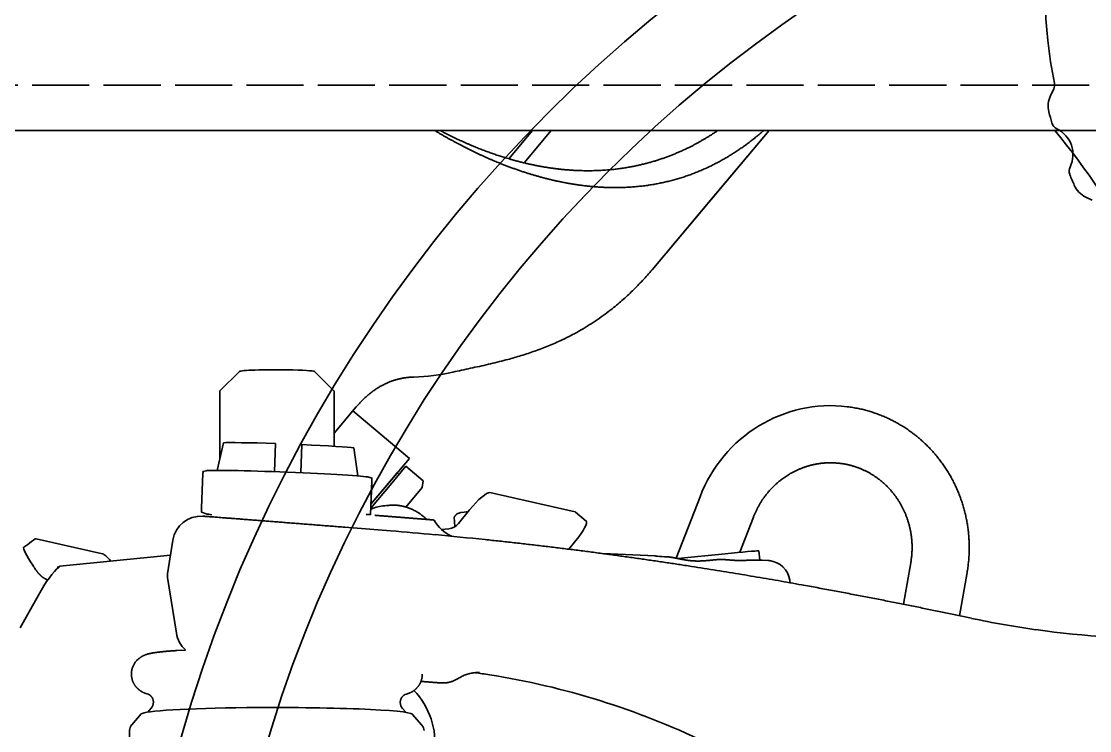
# Model space of a CAD drawing. Header units: millimetres. Extents: x 120 to 10915, y 515 to 8014.
# Drawn here: x 7925.5 to 8149.8, y 4773.9 to 4922.9 of the extents above; entities that cross this region are included whole.
import ezdxf

# ---------------------------------------------------------------- set-up
doc = ezdxf.new("R2010")
doc.units = ezdxf.units.MM
doc.linetypes.add('DASHED', pattern=[15, 12, -3])
doc.layers.get('0').update_dxf_attribs({"lineweight": 13})
doc.layers.add('203_Chassis_left_side_view', color=7, linetype='Continuous', lineweight=13)

# ---------------------------------------------------------------- blocks, each defined once
blk = doc.blocks.new('2854281')
at = {"layer": '203_Chassis_left_side_view', "color": 3, "lineweight": 35}
for radius in [302.37, 284.75]:
    blk.add_circle((8250, 790), radius, dxfattribs=at)
for start in [292.2753, 161.2829]:
    blk.add_arc((8250, 790), 536, start, 247.7247, dxfattribs=at)
at = {"layer": '203_Chassis_left_side_view', "color": 3, "linetype": 'DASHED', "lineweight": 35}
blk.add_arc((8250, 790), 536, 115.9399, 161.2829, dxfattribs=at)
blk = doc.blocks.new('2906645')
at = {"layer": '203_Chassis_left_side_view', "color": 3, "lineweight": 35}
for p, q in [((8141.628304, 1007.351007), (8142.289581, 1008.712852)), ((8141.628304, 1007.351007), (8142.289581, 1008.712852)), ((8150.37557, 985.361906), (8149.013725, 986.023182))]:
    blk.add_line(p, q, dxfattribs=at)
for centre, radius, start, end in [((8241.213887, 1029.892976), 100.75, 170.801573, 191.398424), ((8241.213887, 1029.892976), 100.75, 170.801573, 191.398424), ((8140.490465, 1009.586455), 2, 334.099999, 11.398424), ((8140.490465, 1009.586455), 2, 334.099999, 11.398424), ((8146.126093, 1005.166998), 5, 154.099999, 194.575995), ((8146.126093, 1005.166998), 5, 154.099999, 194.575995), ((8241.213887, 1029.892976), 103.25, 194.575995, 195.897901), ((8241.213887, 1029.892976), 103.25, 194.575995, 195.897901), ((8143.836563, 1002.158173), 2, 195.897901, 199.099999), ((8143.836579, 1002.158174), 2, 195.897901, 199.099999), ((8143.836563, 1002.158173), 2, 199.099999, 244.087586), ((8140.34059, 994.962468), 6, 334.112411, 64.087586), ((8140.34059, 994.962468), 6, 334.112411, 64.087586), ((8147.537809, 991.469613), 2, 154.112411, 199.099999), ((8147.537809, 991.469613), 2, 199.099999, 202.302096), ((8147.537824, 991.469613), 2, 199.099999, 202.302096), ((8241.213887, 1029.892976), 103.25, 202.302096, 203.624002), ((8241.213887, 1029.892976), 103.25, 202.302096, 203.624002), ((8151.197735, 990.520971), 5, 203.624007, 244.099999), ((8151.197735, 990.520971), 5, 203.624007, 244.099999)]:
    blk.add_arc(centre, radius, start, end, dxfattribs=at)
blk = doc.blocks.new('2908045')
at = {"layer": '203_Chassis_left_side_view', "color": 3, "lineweight": 35}
for p, q in [((8027.87, 994.06), (8032.86, 1000)), ((8036.78, 1000), (8031.07, 993.21)), ((8031.07, 993.21), (8036.78, 1000)), ((8057.93, 970.77), (8082.5, 1000)), ((8082.5, 1000), (8069.07, 984.03)), ((8068.39, 983.21), (8057.93, 970.77)), ((8069.07, 984.03), (8068.39, 983.21)), ((7971.32, 949.39), (7967.19, 945.29)), ((7987.05, 949.38), (7991.16, 945.27)), ((7967.18, 942.56), (7967.18, 945.25)), ((7991.18, 944.37), (7991.18, 945.24)), ((7967.18, 942.56), (7967.17, 937.02)), ((7991.18, 944.37), (7991.17, 933.68)), ((7995.83, 941.96), (7991.17, 936.42)), ((7991.17, 936.42), (7995.12, 941.12)), ((7995.12, 941.12), (8006.98, 931.14)), ((7967.17, 931.1), (7967.17, 937.02)), ((7966.62, 928.61), (7967.9, 934.42)), ((7978.88, 934.25), (7978.64, 928.33)), ((7978.88, 934.21), (7978.64, 928.33)), ((7978.88, 934.25), (7978.88, 934.21)), ((7984.14, 928.12), (7984.37, 934.03)), ((7995.34, 933.33), (7996.15, 927.44)), ((7998.9, 921.52), (8006.98, 931.14)), ((8006.23, 929.47), (8003.26, 925.94)), ((8006.23, 929.47), (8009.9, 926.39)), ((7963.62, 927.93), (7963.33, 920.74)), ((7964.31, 928.53), (7963.63, 928.38)), ((7998.45, 927.18), (7999.11, 926.97)), ((8004.41, 928.08), (7998.9, 921.52)), ((7999.11, 926.97), (7999.11, 926.96)), ((8004.79, 927.76), (8004.41, 928.08)), ((7998.8, 919.34), (7999.09, 926.52)), ((7999.08, 926.05), (7998.81, 919.25)), ((8003.26, 925.94), (7998.87, 920.71)), ((8009.02, 924.24), (8009.65, 924.99)), ((8009.65, 924.99), (8009.9, 926.39)), ((8006.23, 920.92), (8008.96, 924.16)), ((8008.96, 924.16), (8009.02, 924.24)), ((8008.96, 924.16), (8009.02, 924.24)), ((8023.87, 923.96), (8041.76, 919.92)), ((8063.03, 910.16), (8068.01, 923.09)), ((7999.34, 920.65), (7999.12, 920.57)), ((8017.27, 917.45), (8019.63, 920.35)), ((7964.5, 919.45), (7963.29, 919.82)), ((7998.37, 919.37), (7997.87, 919.33)), ((7998.8, 919.25), (7998.8, 919.34)), ((8016.55, 916.8), (8016.38, 918.77)), ((8017.07, 919.53), (8017.01, 919.49)), ((8041.86, 919.87), (8044.1, 917.97)), ((8076.37, 911.4), (8079.21, 918.77)), ((7993.4, 916.67), (8002.98, 915.92)), ((8015.28, 916.37), (8013.69, 916.21)), ((7928.56, 914.25), (7942.5, 911.11)), ((7957.29, 913.95), (7956.16, 906.86)), ((8040.46, 912.06), (8041.96, 913.91)), ((7926.81, 913.06), (7926.02, 912.49)), ((8047.63, 911.13), (8049.18, 911.1)), ((8049.18, 911.1), (8058.59, 910.69)), ((8080.58, 909.72), (8080.38, 911.69)), ((7928.12, 908.32), (7927.86, 908.7)), ((7956.79, 910.8), (7933.58, 908.47)), ((8081.03, 909.73), (8082.29, 909.68)), ((8112.28, 909.21), (8110.77, 900.48)), ((8124.1, 907.17), (8122.53, 898.07)), ((7958.03, 894.42), (7956.16, 906.14)), ((8086.86, 905.56), (8086.87, 905.5)), ((8086.91, 905), (8086.87, 905.5)), ((8086.88, 905.18), (8086.9, 905.01)), ((7929.06, 902.42), (7925.24, 895.56)), ((7959.97, 890.88), (7958.1, 890.76)), ((7952.17, 881.58), (7951.93, 881.65)), ((8006.1, 881.54), (8006.34, 881.61)), ((7950.67, 877.45), (7948.65, 875.14)), ((7952.74, 878.64), (7952.03, 877.83)), ((8005.52, 878.6), (8006.24, 877.79)), ((8007.59, 877.41), (8009.62, 875.1)), ((7948.2, 871.99), (7948.21, 873.98))]:
    blk.add_line(p, q, dxfattribs=at)
for centre, radius, start, end in [((8027.62, 904.55), 149.38, 27.6034, 39.7135), ((8006.65, 991.5), 43.29, 271.6999, 282.601), ((8006.65, 991.49), 43.29, 271.6997, 282.6012), ((8002.04, 912.74), 8.36, 110.4018, 112.3651), ((8002.43, 912.24), 8.97, 91.8505, 110.192), ((7963.21, 913), 6, 86.321, 170.9639), ((7963.29, 919.84), 0.0147, 294.7767, 13.5627), ((8019.1, 922.01), 7.93, 208.8276, 245.5391), ((8017.57, 918.69), 0.976, 109.322, 125.1713), ((7949.23, 234.22), 683.81, 84.69931, 85.49139), ((7725.61, 1189.71), 342.07, 306.0272, 306.3597), ((7928.5, 914.09), 0.177, 71.4765, 120.6648), ((7930.2, 29.96), 888.96, 84.01688, 84.69436), ((8061.28, 919.82), 9.52, 253.5705, 256.531), ((8081.97, 902.74), 6.94, 84.5667, 87.393), ((7891.08, 882.81), 44.97, 33.5478, 34.5493), ((7933.65, 908.23), 0.254, 104.5915, 117.8902), ((7933.58, 908.47), 0.00357, 310.2331, 122.0092), ((7958.45, 906.5), 2.31, 170.9912, 189.0953), ((8090.03, 905.45), 3.16, 179.0235, 184.8384), ((8166.67, 1094.12), 200.95, 258.0364, 261.9545), ((7963.96, 895.37), 6, 189.0546, 228.3575), ((8166.2, 1091), 197.78, 261.9641, 270.961), ((7998.79, 726.35), 161.27, 81.0809, 82.1625), ((7998.61, 725.49), 162.15, 64.2317, 81.0646), ((7951.31, 879.89), 1.91, 318.9337, 0.0945), ((8006.96, 879.85), 1.91, 179.8417, 220.9846), ((7949.95, 873.98), 1.75, 138.433, 179.8065), ((8008.31, 873.94), 1.75, 0.1072, 41.4978)]:
    blk.add_arc(centre, radius, start, end, dxfattribs=at)
for centre, major_axis, ratio, start_param, end_param in [((7979.18, 949.37), (7.87, 0), 0.05076, 1.291878, 3.090737), ((7979.19, 949.37), (7.87, -0.01), 0.05078, 0.050982, 1.293251), ((7979.18, 945.25), (-12, 0.01), 0.050754, 6.232328, 6.283247), ((7979.18, 945.25), (-12, 0.01), 0.050754, 3.141571, 3.192552), ((8095.26, 912.21), (-3.53, -29.8), 0.976164, 3.136259, 4.4565), ((7981.62, 933.81), (13.99, -0.55), 0.023981, 1.768986, 2.944354), ((7981.62, 933.81), (13.99, -0.55), 0.023981, 0.19819, 1.373558), ((7981.38, 927.82), (17.14, -0.68), 0.023981, 0.089686, 3.051906), ((8020.73, 920.1), (3.24, 3.81), 0.200861, 0.104608, 1.675404), ((8023.01, 919.98), (-5.98, -0.51), 0.069701, 5.36585, 6.161863), ((8038.62, 916.06), (3.24, 3.81), 0.200861, 0.000021, 0.104608), ((7981.02, 918.83), (-16.59, 0.66), 0.023981, 0.000476, 0.089686), ((7981.02, 918.83), (-16.59, 0.66), 0.023981, 0.089686, 0.36014), ((7981.06, 919.81), (20.23, -0.8), 0.023981, 0.502639, 0.545509), ((8040.86, 914.16), (3.24, 3.81), 0.200861, 4.816997, 6.283206), ((8040.86, 914.16), (3.24, 3.81), 0.200861, 0.000021, 0.104608), ((8015.03, 919.35), (0.66, 2.93), 0.974265, 3.455969, 4.241367), ((7928.96, 908.45), (-2.94, 4.04), 0.15079, 0, 1.400494), ((7945.29, 907.05), (-2.94, 4.04), 0.15079, 5.264715, 6.112883), ((8069.44, 910.55), (-10.94, -1.14), 0.015477, 3.141684, 5.288822), ((8069.48, 910.21), (-11.61, 0.47), 0.011731, 0.459449, 0.775664), ((8069.48, 910.21), (-11.61, 0.47), 0.011731, 2.5325, 3.043519), ((8082.04, 904.68), (-1.29, -4.84), 0.973084, 2.001836, 3.289394), ((7930.38, 902.12), (-3.62, -6.35), 0.177365, 3.535459, 4.766348), ((7926.39, 907.88), (7.22, 0.65), 0.058099, 5.873848, 6.121706), ((7996.63, 871.03), (-3.56, -15.74), 0.974265, 1.691325, 2.56834), ((7979.13, 877.36), (28.49, -0.02), 0.050754, 1.792508, 3.097098), ((7979.13, 877.36), (-28.49, 0.02), 0.050754, 3.186097, 4.934101)]:
    blk.add_ellipse(centre, major_axis=major_axis, ratio=ratio, start_param=start_param, end_param=end_param, dxfattribs=at)
for points, degree, knots in [([(8081.39, 1000), (8078.17, 997.21), (8074.78, 994.77), (8071.21, 992.72), (8063.11, 989.22), (8054.17, 987.8), (8049.17, 987.66), (8042.56, 988.28), (8035.77, 989.88), (8034.28, 990.28), (8029.02, 991.83), (8023.71, 993.92), (8019.89, 995.7), (8016.09, 997.73), (8012.33, 1000)], 5, [0, 0, 0, 0, 0, 0, 52.023432, 52.023432, 52.023432, 111.538476, 111.538476, 111.538476, 128.106783, 128.106783, 128.106783, 169.926309, 169.926309, 169.926309, 169.926309, 169.926309, 169.926309]), ([(8071.73, 1000), (8069.43, 998.43), (8067.05, 997.03), (8064.58, 995.8), (8058.2, 993.17), (8051.31, 991.74), (8047.01, 991.34), (8041.18, 991.43), (8035.18, 992.34), (8033.73, 992.61), (8030.81, 993.23), (8027.86, 994.04), (8026.38, 994.49), (8022.9, 995.66), (8019.41, 997.08), (8017.42, 997.98), (8015.43, 998.95), (8013.45, 1000)], 5, [0, 0, 0, 0, 0, 0, 35.334687, 35.334687, 35.334687, 88.361188, 88.361188, 88.361188, 105.028612, 105.028612, 105.028612, 121.944733, 121.944733, 121.944733, 144.585754, 144.585754, 144.585754, 144.585754, 144.585754, 144.585754]), ([(8016.1, 949.25), (8016.71, 949.39), (8017.95, 949.66), (8019.82, 950.06), (8021.69, 950.47), (8023.55, 950.89), (8025.41, 951.34), (8027.12, 951.77), (8028.69, 952.2), (8030.12, 952.62), (8031.55, 953.07), (8032.98, 953.55), (8034.41, 954.06), (8035.84, 954.62), (8037.26, 955.21), (8038.54, 955.78), (8039.66, 956.32), (8040.65, 956.81), (8041.63, 957.33), (8042.86, 958.01), (8044.33, 958.88), (8046.02, 959.97), (8047.67, 961.12), (8049.14, 962.23), (8050.46, 963.29), (8051.63, 964.29), (8052.76, 965.31), (8053.86, 966.36), (8054.93, 967.43), (8055.96, 968.52), (8056.96, 969.64), (8057.61, 970.39), (8057.93, 970.77)], 3, [0, 0, 0, 0, 1.900734, 3.804377, 5.716573, 7.64184, 9.542007, 11.46012, 12.93654, 14.4244, 15.923721, 17.434176, 18.955138, 20.485663, 22.027172, 23.570595, 24.673022, 25.776286, 26.880298, 27.984967, 29.997436, 32.011165, 34.018085, 36.017216, 37.557019, 39.090231, 40.616447, 42.13544, 43.647179, 45.15185, 46.647679, 48.141527, 48.141527, 48.141527, 48.141527]), ([(8016.1, 949.25), (8016.71, 949.39), (8017.95, 949.66), (8019.82, 950.06), (8021.69, 950.47), (8023.55, 950.89), (8025.41, 951.34), (8027.12, 951.77), (8028.69, 952.2), (8030.12, 952.62), (8031.55, 953.07), (8032.98, 953.55), (8034.41, 954.06), (8035.84, 954.62), (8037.26, 955.21), (8038.54, 955.78), (8039.66, 956.32), (8040.65, 956.81), (8041.63, 957.33), (8042.86, 958.01), (8044.33, 958.88), (8046.02, 959.97), (8047.67, 961.12), (8049.14, 962.23), (8050.46, 963.29), (8051.63, 964.29), (8052.76, 965.31), (8053.86, 966.36), (8054.93, 967.43), (8055.96, 968.52), (8056.96, 969.64), (8057.61, 970.39), (8057.93, 970.77)], 3, [0, 0, 0, 0, 1.900764, 3.804407, 5.716604, 7.641872, 9.542038, 11.46015, 12.93657, 14.424431, 15.923751, 17.434207, 18.955168, 20.485693, 22.027202, 23.570626, 24.673053, 25.776316, 26.880328, 27.984998, 29.997467, 32.011195, 34.018116, 36.017246, 37.557049, 39.090261, 40.616478, 42.13547, 43.647209, 45.15188, 46.647709, 48.141684, 48.141684, 48.141684, 48.141684]), ([(7995.83, 941.96), (7995.91, 942.06), (7996.08, 942.26), (7996.34, 942.54), (7996.6, 942.83), (7996.87, 943.11), (7997.15, 943.39), (7997.43, 943.67), (7997.72, 943.94), (7998.01, 944.2), (7998.31, 944.46), (7998.62, 944.71), (7998.92, 944.95), (7999.23, 945.19), (7999.54, 945.41), (7999.85, 945.62), (8000.16, 945.83), (8000.47, 946.02), (8000.78, 946.2), (8001.08, 946.37), (8001.38, 946.54), (8001.67, 946.69), (8001.97, 946.83), (8002.25, 946.96), (8002.54, 947.08), (8002.82, 947.2), (8003.09, 947.3), (8003.37, 947.4), (8003.63, 947.49), (8003.9, 947.58), (8004.16, 947.65), (8004.43, 947.73), (8004.68, 947.79), (8004.94, 947.85), (8005.19, 947.91), (8005.45, 947.96), (8005.7, 948.01), (8005.95, 948.05), (8006.2, 948.08), (8006.45, 948.12), (8006.69, 948.15), (8006.94, 948.17), (8007.19, 948.19), (8007.44, 948.21), (8007.69, 948.22), (8007.85, 948.23), (8007.94, 948.23)], 3, [0, 0, 0, 0, 0.381747, 0.768393, 1.156309, 1.548436, 1.940383, 2.335296, 2.72837, 3.122802, 3.520718, 3.91803, 4.309979, 4.698806, 5.080342, 5.456719, 5.82709, 6.190683, 6.54694, 6.895044, 7.234613, 7.565523, 7.891866, 8.209627, 8.519026, 8.820381, 9.11627, 9.405168, 9.687607, 9.964095, 10.240811, 10.512436, 10.7794, 11.042111, 11.302914, 11.560232, 11.814407, 12.065765, 12.319233, 12.570436, 12.819672, 13.067233, 13.318387, 13.568301, 13.817183, 14.065224, 14.065224, 14.065224, 14.065224]), ([(7995.83, 941.96), (7995.91, 942.06), (7996.08, 942.26), (7996.34, 942.54), (7996.6, 942.83), (7996.87, 943.11), (7997.15, 943.39), (7997.43, 943.67), (7997.72, 943.94), (7998.01, 944.2), (7998.31, 944.46), (7998.62, 944.71), (7998.92, 944.95), (7999.23, 945.19), (7999.54, 945.41), (7999.85, 945.62), (8000.16, 945.83), (8000.47, 946.02), (8000.78, 946.2), (8001.08, 946.37), (8001.38, 946.54), (8001.67, 946.69), (8001.97, 946.83), (8002.25, 946.96), (8002.54, 947.08), (8002.82, 947.2), (8003.09, 947.3), (8003.37, 947.4), (8003.63, 947.49), (8003.9, 947.58), (8004.16, 947.65), (8004.43, 947.73), (8004.68, 947.79), (8004.94, 947.85), (8005.19, 947.91), (8005.45, 947.96), (8005.7, 948.01), (8005.95, 948.05), (8006.2, 948.08), (8006.45, 948.12), (8006.69, 948.15), (8006.94, 948.17), (8007.19, 948.19), (8007.44, 948.21), (8007.69, 948.22), (8007.85, 948.23), (8007.94, 948.23)], 3, [0, 0, 0, 0, 0.381747, 0.768393, 1.156309, 1.548436, 1.940384, 2.335296, 2.728371, 3.122802, 3.520718, 3.91803, 4.30998, 4.698806, 5.080342, 5.456719, 5.82709, 6.190683, 6.54694, 6.895044, 7.234613, 7.565523, 7.891866, 8.209628, 8.519026, 8.820382, 9.116271, 9.405169, 9.687608, 9.964095, 10.240812, 10.512437, 10.7794, 11.042111, 11.302914, 11.560233, 11.814408, 12.065765, 12.319234, 12.570437, 12.819672, 13.067233, 13.318387, 13.568302, 13.817183, 14.065225, 14.065225, 14.065225, 14.065225]), ([(8098.95, 941.99), (8099.14, 941.97), (8099.53, 941.92), (8100.12, 941.82), (8100.7, 941.72), (8101.26, 941.61), (8101.79, 941.5), (8102.29, 941.38), (8102.79, 941.25), (8103.28, 941.11), (8103.78, 940.97), (8104.27, 940.81), (8104.76, 940.65), (8105.25, 940.47), (8105.73, 940.29), (8106.21, 940.1), (8106.68, 939.9), (8107.16, 939.7), (8107.63, 939.48), (8108.09, 939.26), (8108.55, 939.02), (8109.01, 938.78), (8109.46, 938.54), (8109.91, 938.28), (8110.35, 938.01), (8110.79, 937.74), (8111.22, 937.46), (8111.65, 937.17), (8112.08, 936.88), (8112.55, 936.53), (8113.06, 936.15), (8113.62, 935.7), (8114.16, 935.25), (8114.68, 934.79), (8115.17, 934.34), (8115.61, 933.92), (8116, 933.52), (8116.36, 933.15), (8116.71, 932.77), (8117.06, 932.38), (8117.4, 931.99), (8117.73, 931.59), (8118.06, 931.19), (8118.38, 930.78), (8118.69, 930.36), (8118.99, 929.94), (8119.29, 929.52), (8119.58, 929.09), (8119.86, 928.65), (8120.13, 928.21), (8120.4, 927.76), (8120.66, 927.31), (8120.91, 926.86), (8121.15, 926.4), (8121.39, 925.94), (8121.61, 925.47), (8121.83, 925), (8122.04, 924.52), (8122.25, 924.04), (8122.44, 923.56), (8122.63, 923.08), (8122.8, 922.59), (8122.97, 922.09), (8123.13, 921.6), (8123.29, 921.1), (8123.43, 920.6), (8123.57, 920.1), (8123.69, 919.59), (8123.81, 919.09), (8123.92, 918.58), (8124.02, 918.07), (8124.11, 917.55), (8124.2, 917.04), (8124.27, 916.52), (8124.34, 916.01), (8124.39, 915.49), (8124.44, 914.97), (8124.48, 914.45), (8124.51, 913.93), (8124.53, 913.41), (8124.55, 912.89), (8124.55, 912.36), (8124.55, 911.84), (8124.53, 911.32), (8124.51, 910.8), (8124.48, 910.28), (8124.44, 909.76), (8124.39, 909.24), (8124.33, 908.72), (8124.26, 908.2), (8124.19, 907.69), (8124.13, 907.34), (8124.1, 907.17)], 3, [0, 0, 0, 0, 0.592106, 1.18422, 1.776352, 2.36851, 2.883979, 3.39948, 3.915019, 4.430602, 4.946235, 5.461922, 5.97767, 6.493482, 7.009198, 7.524989, 8.040862, 8.556821, 9.072778, 9.588832, 10.104986, 10.621245, 11.137418, 11.653705, 12.170111, 12.686637, 13.203148, 13.71979, 14.236565, 14.753476, 15.46251, 16.171814, 16.881238, 17.590945, 18.241062, 18.891425, 19.408984, 19.926705, 20.444587, 20.96263, 21.480692, 21.998918, 22.517309, 23.035862, 23.554265, 24.072836, 24.591571, 25.110469, 25.629422, 26.148536, 26.667743, 27.187108, 27.706415, 28.225879, 28.745431, 29.265136, 29.784921, 30.304855, 30.824865, 31.345017, 31.865137, 32.385394, 32.90572, 33.426177, 33.946702, 34.46735, 34.988057, 35.508879, 36.029685, 36.550597, 37.071559, 37.592619, 38.113729, 38.634927, 39.156166, 39.677483, 40.198794, 40.72017, 41.241578, 41.763042, 42.284534, 42.806073, 43.327632, 43.849227, 44.37082, 44.892436, 45.41406, 45.935696, 46.457337, 46.978978, 47.500617, 48.022246, 48.022246, 48.022246, 48.022246]), ([(8079.21, 918.77), (8079.25, 918.87), (8079.32, 919.07), (8079.44, 919.36), (8079.57, 919.65), (8079.7, 919.94), (8079.84, 920.22), (8079.98, 920.51), (8080.12, 920.79), (8080.27, 921.06), (8080.43, 921.34), (8080.59, 921.61), (8080.75, 921.88), (8080.92, 922.14), (8081.09, 922.41), (8081.27, 922.67), (8081.45, 922.92), (8081.64, 923.17), (8081.83, 923.42), (8082.02, 923.67), (8082.22, 923.91), (8082.42, 924.15), (8082.63, 924.38), (8082.84, 924.62), (8083.05, 924.84), (8083.27, 925.06), (8083.49, 925.28), (8083.71, 925.5), (8083.94, 925.71), (8084.17, 925.92), (8084.4, 926.12), (8084.64, 926.32), (8084.88, 926.51), (8085.18, 926.74), (8085.53, 927), (8085.94, 927.29), (8086.36, 927.56), (8086.77, 927.81), (8087.13, 928.02), (8087.44, 928.19), (8087.71, 928.33), (8087.99, 928.47), (8088.26, 928.6), (8088.54, 928.73), (8088.81, 928.85), (8089.09, 928.97), (8089.38, 929.08), (8089.66, 929.19), (8089.95, 929.29), (8090.23, 929.38), (8090.52, 929.48), (8090.81, 929.56), (8091.1, 929.64), (8091.39, 929.72), (8091.69, 929.79), (8091.98, 929.85), (8092.28, 929.91), (8092.57, 929.97), (8092.87, 930.01), (8093.17, 930.06), (8093.46, 930.1), (8093.76, 930.13), (8094.06, 930.16), (8094.36, 930.18), (8094.66, 930.19), (8094.96, 930.2), (8095.26, 930.21), (8095.56, 930.21), (8095.86, 930.21), (8096.16, 930.2), (8096.52, 930.18), (8096.96, 930.14), (8097.3, 930.11), (8097.47, 930.08)], 3, [0, 0, 0, 0, 0.316773, 0.633409, 0.949831, 1.266099, 1.58213, 1.897993, 2.213595, 2.529014, 2.844212, 3.159214, 3.473915, 3.788406, 4.10258, 4.416534, 4.730162, 5.043559, 5.356659, 5.669517, 5.982022, 6.294277, 6.606108, 6.917681, 7.228995, 7.54005, 7.850637, 8.160955, 8.471005, 8.780786, 9.090056, 9.399053, 9.707778, 10.016233, 10.520673, 11.024382, 11.527035, 12.028971, 12.471319, 12.77672, 13.081863, 13.386754, 13.691398, 13.9956, 14.299563, 14.603128, 14.906462, 15.209529, 15.512375, 15.815007, 16.117433, 16.419421, 16.721213, 17.022817, 17.324241, 17.625377, 17.926346, 18.227157, 18.527819, 18.8282, 19.128446, 19.428568, 19.728573, 20.028339, 20.328006, 20.627582, 20.927079, 21.226504, 21.525868, 21.82518, 22.124449, 22.633882, 23.143267, 23.143267, 23.143267, 23.143267]), ([(8097.47, 930.08), (8097.58, 930.07), (8097.81, 930.04), (8098.15, 929.99), (8098.49, 929.93), (8098.81, 929.86), (8099.12, 929.8), (8099.41, 929.73), (8099.7, 929.65), (8099.99, 929.57), (8100.27, 929.49), (8100.56, 929.4), (8100.84, 929.3), (8101.13, 929.2), (8101.41, 929.1), (8101.69, 928.99), (8101.96, 928.87), (8102.24, 928.75), (8102.51, 928.62), (8102.78, 928.49), (8103.05, 928.36), (8103.32, 928.22), (8103.58, 928.07), (8103.85, 927.92), (8104.11, 927.77), (8104.36, 927.61), (8104.62, 927.44), (8104.87, 927.27), (8105.12, 927.1), (8105.39, 926.9), (8105.7, 926.67), (8106.02, 926.41), (8106.34, 926.14), (8106.65, 925.87), (8106.94, 925.6), (8107.2, 925.36), (8107.43, 925.12), (8107.64, 924.9), (8107.85, 924.68), (8108.06, 924.45), (8108.26, 924.21), (8108.46, 923.98), (8108.65, 923.74), (8108.84, 923.49), (8109.02, 923.25), (8109.2, 923), (8109.38, 922.74), (8109.55, 922.49), (8109.72, 922.23), (8109.89, 921.96), (8110.05, 921.7), (8110.2, 921.43), (8110.35, 921.15), (8110.5, 920.88), (8110.64, 920.6), (8110.77, 920.32), (8110.91, 920.04), (8111.03, 919.75), (8111.15, 919.46), (8111.27, 919.17), (8111.38, 918.88), (8111.49, 918.58), (8111.59, 918.28), (8111.69, 917.99), (8111.78, 917.68), (8111.87, 917.38), (8111.95, 917.08), (8112.03, 916.77), (8112.1, 916.46), (8112.17, 916.16), (8112.23, 915.85), (8112.28, 915.53), (8112.33, 915.22), (8112.38, 914.91), (8112.42, 914.59), (8112.45, 914.28), (8112.48, 913.96), (8112.51, 913.65), (8112.53, 913.33), (8112.54, 913.01), (8112.55, 912.69), (8112.55, 912.38), (8112.55, 912.06), (8112.54, 911.74), (8112.52, 911.42), (8112.5, 911.11), (8112.48, 910.79), (8112.45, 910.47), (8112.41, 910.16), (8112.37, 909.84), (8112.33, 909.53), (8112.29, 909.32), (8112.28, 909.21)], 3, [0, 0, 0, 0, 0.343194, 0.686403, 1.029641, 1.372923, 1.672268, 1.971667, 2.271128, 2.570663, 2.870279, 3.169987, 3.469796, 3.769714, 4.069886, 4.370184, 4.670617, 4.971194, 5.272085, 5.573134, 5.874351, 6.175743, 6.477428, 6.779303, 7.081373, 7.383648, 7.686374, 7.989315, 8.292476, 8.595865, 9.012558, 9.429701, 9.847575, 10.265919, 10.649658, 11.033806, 11.34003, 11.646516, 11.953269, 12.260293, 12.567836, 12.875649, 13.183734, 13.492094, 13.800939, 14.110053, 14.419439, 14.729098, 15.039212, 15.349595, 15.660363, 15.971396, 16.28276, 16.594382, 16.906373, 17.218616, 17.531227, 17.844083, 18.157297, 18.470746, 18.784461, 19.098401, 19.412669, 19.727151, 20.041939, 20.35693, 20.672217, 20.987693, 21.303365, 21.619212, 21.935313, 22.251575, 22.56806, 22.884689, 23.201525, 23.518489, 23.835579, 24.15278, 24.470138, 24.78759, 25.105167, 25.422819, 25.740573, 26.058383, 26.376244, 26.694145, 27.012093, 27.330061, 27.648046, 27.966033, 28.284008, 28.601968, 28.601968, 28.601968, 28.601968]), ([(7963.63, 928.38), (7963.62, 928.38), (7963.62, 928.36), (7963.63, 928.34), (7963.64, 928.27), (7963.63, 928.15), (7963.63, 928.09), (7963.62, 928.01), (7963.62, 927.93)], 5, [0, 0, 0, 0, 0, 0, 22.320861, 22.320861, 22.320861, 41.679696, 41.679696, 41.679696, 41.679696, 41.679696, 41.679696]), ([(7999.11, 926.96), (7999.11, 926.93), (7999.13, 926.89), (7999.12, 926.83), (7999.11, 926.71), (7999.09, 926.53), (7999.08, 926.43), (7999.08, 926.3), (7999.08, 926.15), (7999.08, 926.12), (7999.08, 926.08), (7999.08, 926.05)], 5, [0, 0, 0, 0, 0, 0, 25.136407, 25.136407, 25.136407, 45.2821, 45.2821, 45.2821, 50.317318, 50.317318, 50.317318, 50.317318, 50.317318, 50.317318]), ([(7999.09, 926.52), (7999.09, 926.61), (7999.1, 926.69), (7999.1, 926.76), (7999.1, 926.82), (7999.11, 926.86), (7999.11, 926.97), (7999.11, 926.97), (7999.11, 926.97)], 5, [0, 0, 0, 0, 0, 0, 20.884505, 20.884505, 20.884505, 20.996709, 20.996709, 20.996709, 20.996709, 20.996709, 20.996709]), ([(7963.33, 920.74), (7963.33, 920.61), (7963.32, 920.5), (7963.31, 920.39), (7963.31, 920.2), (7963.31, 920.06), (7963.31, 920), (7963.3, 919.93), (7963.3, 919.87), (7963.3, 919.86), (7963.3, 919.85), (7963.3, 919.84)], 5, [0, 0, 0, 0, 0, 0, 20.131271, 20.131271, 20.131271, 40.265399, 40.265399, 40.265399, 50.328478, 50.328478, 50.328478, 50.328478, 50.328478, 50.328478]), ([(8010.6, 918.31), (8010.54, 918.37), (8010.43, 918.47), (8010.27, 918.63), (8010.1, 918.77), (8009.93, 918.92), (8009.74, 919.07), (8009.54, 919.23), (8009.33, 919.39), (8009.11, 919.54), (8008.84, 919.72), (8008.52, 919.92), (8008.16, 920.13), (8007.82, 920.3), (8007.52, 920.44), (8007.28, 920.55), (8007.06, 920.64), (8006.83, 920.72), (8006.58, 920.81), (8006.32, 920.9), (8006.04, 920.98), (8005.76, 921.05), (8005.47, 921.11), (8005.17, 921.17), (8004.87, 921.22), (8004.56, 921.26), (8004.24, 921.29), (8003.94, 921.3), (8003.68, 921.31), (8003.48, 921.31), (8003.28, 921.31), (8003.09, 921.3), (8002.89, 921.29), (8002.7, 921.27), (8002.51, 921.25), (8002.32, 921.23), (8002.2, 921.21), (8002.14, 921.2)], 3, [0, 0, 0, 0, 0.228273, 0.454819, 0.679614, 0.902622, 1.129316, 1.399046, 1.659776, 1.917734, 2.204854, 2.642763, 3.049843, 3.464904, 3.782287, 4.022632, 4.260845, 4.497043, 4.753153, 5.051583, 5.339826, 5.625365, 5.920279, 6.228794, 6.531888, 6.832363, 7.153045, 7.51101, 7.732426, 7.929151, 8.125024, 8.320105, 8.514487, 8.708206, 8.901295, 9.09394, 9.268618, 9.268618, 9.268618, 9.268618]), ([(7993.4, 916.67), (7992.94, 916.71), (7992.02, 916.78), (7990.65, 916.89), (7989.27, 917), (7987.9, 917.11), (7986.54, 917.21), (7985.19, 917.32), (7983.85, 917.42), (7982.53, 917.53), (7981.23, 917.63), (7979.96, 917.73), (7978.71, 917.83), (7977.5, 917.92), (7976.32, 918.01), (7975.18, 918.1), (7974.08, 918.19), (7973.02, 918.27), (7972.01, 918.35), (7971.04, 918.42), (7970.13, 918.5), (7969.27, 918.56), (7968.47, 918.62), (7967.72, 918.68), (7967.03, 918.73), (7966.4, 918.78), (7965.84, 918.83), (7965.33, 918.86), (7964.9, 918.9), (7964.52, 918.93), (7964.21, 918.95), (7963.97, 918.97), (7963.77, 918.98), (7963.65, 918.99), (7963.6, 918.99)], 3, [0, 0, 0, 0, 1.377193, 2.757579, 4.137573, 5.513578, 6.882023, 8.239356, 9.582063, 10.90667, 12.209782, 13.488014, 14.738063, 15.9567, 17.140831, 18.287342, 19.393261, 20.455721, 21.472129, 22.439779, 23.356233, 24.219202, 25.02692, 25.777063, 26.467807, 27.097485, 27.665064, 28.168761, 28.609382, 28.984022, 29.29508, 29.53873, 29.726064, 29.887903, 29.887903, 29.887903, 29.887903]), ([(7999.71, 919.18), (8000.51, 919.12), (8001.3, 919.05), (8002.07, 918.99), (8003.3, 918.9), (8004.48, 918.8), (8004.94, 918.77), (8005.81, 918.7), (8006.64, 918.63), (8007.03, 918.6), (8007.6, 918.55), (8008.14, 918.51), (8008.31, 918.5), (8008.93, 918.45), (8009.52, 918.4), (8009.92, 918.37), (8010.41, 918.33), (8010.85, 918.29), (8010.94, 918.29), (8011.27, 918.26), (8011.56, 918.24), (8011.74, 918.22), (8011.93, 918.21), (8012.05, 918.19), (8012.08, 918.19), (8012.12, 918.19), (8012.14, 918.19), (8012.15, 918.19), (8012.15, 918.19), (8012.15, 918.19)], 5, [0, 0, 0, 0, 0, 0, 23.620742, 23.620742, 23.620742, 38.909195, 38.909195, 38.909195, 53.366627, 53.366627, 53.366627, 60.157693, 60.157693, 60.157693, 78.445768, 78.445768, 78.445768, 83.754311, 83.754311, 83.754311, 97.440077, 97.440077, 97.440077, 101.304323, 101.304323, 101.304323, 104.626873, 104.626873, 104.626873, 104.626873, 104.626873, 104.626873]), ([(8017.01, 919.49), (8016.98, 919.47), (8016.96, 919.45), (8016.94, 919.43), (8016.82, 919.33), (8016.7, 919.21), (8016.6, 919.09), (8016.49, 918.94), (8016.38, 918.77)], 5, [67.790123, 67.790123, 67.790123, 67.790123, 67.790123, 67.790123, 75.515696, 75.515696, 75.515696, 105.034059, 105.034059, 105.034059, 105.034059, 105.034059, 105.034059]), ([(8022.86, 914.08), (8023.88, 913.97), (8025.91, 913.76), (8028.95, 913.42), (8031.97, 913.08), (8034.96, 912.73), (8037.93, 912.37), (8040.87, 912.01), (8043.78, 911.64), (8046.67, 911.26), (8049.54, 910.87), (8052.38, 910.48), (8055.19, 910.09), (8057.98, 909.69), (8060.74, 909.28), (8063.47, 908.87), (8066.18, 908.45), (8068.86, 908.03), (8071.52, 907.61), (8074.15, 907.18), (8076.75, 906.75), (8079.33, 906.32), (8081.88, 905.89), (8084.4, 905.45), (8086.89, 905.01), (8088.55, 904.71), (8089.37, 904.56)], 3, [0, 0, 0, 0, 3.081047, 6.139309, 9.174101, 12.185243, 15.172557, 18.135873, 21.075024, 23.989846, 26.880288, 29.746089, 32.587098, 35.403171, 38.194163, 40.959936, 43.700354, 46.415286, 49.104698, 51.768368, 54.406174, 57.017994, 59.603712, 62.163222, 64.696625, 67.203484, 67.203484, 67.203484, 67.203484]), ([(8067.06, 909.58), (8066.4, 909.6), (8065.75, 909.66), (8065.12, 909.75), (8064.25, 909.91), (8063.42, 910.08), (8063.2, 910.13), (8062.64, 910.24), (8062.09, 910.34), (8061.78, 910.39), (8061.47, 910.43), (8061.18, 910.45)], 5, [0, 0, 0, 0, 0, 0, 5.815553, 5.815553, 5.815553, 8.111447, 8.111447, 8.111447, 11.386855, 11.386855, 11.386855, 11.386855, 11.386855, 11.386855]), ([(8071.51, 909.86), (8070.8, 909.8), (8070.09, 909.72), (8069.37, 909.64), (8068.48, 909.58), (8067.59, 909.57), (8067.41, 909.57), (8067.24, 909.57), (8067.06, 909.58)], 5, [0, 0, 0, 0, 0, 0, 6.197979, 6.197979, 6.197979, 7.749638, 7.749638, 7.749638, 7.749638, 7.749638, 7.749638]), ([(8073.57, 909.84), (8073.26, 909.87), (8072.93, 909.89), (8072.58, 909.89), (8072.17, 909.9), (8071.76, 909.88), (8071.67, 909.87), (8071.59, 909.86), (8071.51, 909.86)], 5, [0, 0, 0, 0, 0, 0, 2.912603, 2.912603, 2.912603, 3.648421, 3.648421, 3.648421, 3.648421, 3.648421, 3.648421]), ([(8078.99, 909.75), (8078.5, 909.76), (8077.96, 909.73), (8077.36, 909.69), (8076.62, 909.68), (8075.84, 909.7), (8075.72, 909.7), (8075.36, 909.71), (8075, 909.73), (8074.76, 909.75), (8074.37, 909.78), (8073.98, 909.81), (8073.85, 909.82), (8073.71, 909.83), (8073.57, 909.84)], 5, [0, 0, 0, 0, 0, 0, 6.534749, 6.534749, 6.534749, 7.673248, 7.673248, 7.673248, 10.00279, 10.00279, 10.00279, 11.237001, 11.237001, 11.237001, 11.237001, 11.237001, 11.237001]), ([(7928.56, 907.67), (7928.79, 907.32), (7929.05, 906.99), (7929.33, 906.7), (7929.86, 906.22), (7930.37, 905.87), (7930.61, 905.75), (7930.82, 905.65), (7931.02, 905.57)], 5, [0, 0, 0, 0, 0, 0, 3.237632, 3.237632, 3.237632, 6.08165, 6.08165, 6.08165, 6.08165, 6.08165, 6.08165]), ([(8089.37, 904.56), (8089.91, 904.47), (8090.99, 904.27), (8092.6, 903.98), (8094.21, 903.68), (8095.8, 903.39), (8097.37, 903.09), (8098.94, 902.79), (8100.49, 902.5), (8102.04, 902.2), (8103.56, 901.91), (8105.08, 901.61), (8106.59, 901.32), (8108.08, 901.02), (8109.56, 900.73), (8111.03, 900.43), (8112.48, 900.14), (8113.93, 899.85), (8115.36, 899.56), (8116.77, 899.26), (8118.18, 898.98), (8119.57, 898.69), (8120.95, 898.4), (8122.32, 898.11), (8123.67, 897.83), (8124.57, 897.64), (8125.02, 897.54)], 3, [0, 0, 0, 0, 1.652097, 3.292576, 4.921388, 6.538478, 8.143795, 9.737284, 11.318893, 12.888568, 14.446287, 15.991965, 17.525546, 19.046978, 20.556204, 22.05317, 23.537822, 25.010104, 26.469994, 27.917402, 29.352274, 30.774552, 32.184181, 33.581103, 34.965261, 36.336614, 36.336614, 36.336614, 36.336614]), ([(7948.59, 885.83), (7948.59, 885.93), (7948.6, 886.14), (7948.64, 886.45), (7948.7, 886.76), (7948.78, 887.06), (7948.88, 887.36), (7949.01, 887.65), (7949.15, 887.92), (7949.32, 888.19), (7949.51, 888.45), (7949.72, 888.69), (7949.95, 888.92), (7950.15, 889.1), (7950.33, 889.24), (7950.47, 889.34), (7950.61, 889.43), (7950.75, 889.51), (7950.89, 889.59), (7951.04, 889.66), (7951.17, 889.73), (7951.3, 889.78), (7951.43, 889.83), (7951.56, 889.88), (7951.7, 889.93), (7951.83, 889.97), (7951.95, 890.01), (7952.07, 890.05), (7952.19, 890.08), (7952.31, 890.11), (7952.42, 890.13), (7952.52, 890.15), (7952.61, 890.17), (7952.7, 890.19), (7952.79, 890.21), (7952.88, 890.23), (7952.96, 890.24), (7953.05, 890.26), (7953.13, 890.27), (7953.22, 890.29), (7953.31, 890.3), (7953.39, 890.31), (7953.48, 890.33), (7953.57, 890.34), (7953.66, 890.35), (7953.75, 890.37), (7953.85, 890.38), (7953.94, 890.39), (7954.04, 890.4), (7954.13, 890.42), (7954.23, 890.43), (7954.33, 890.44), (7954.43, 890.45), (7954.53, 890.46), (7954.63, 890.48), (7954.74, 890.49), (7954.84, 890.5), (7954.95, 890.51), (7955.06, 890.52), (7955.17, 890.53), (7955.28, 890.54), (7955.39, 890.55), (7955.51, 890.56), (7955.62, 890.58), (7955.74, 890.59), (7955.86, 890.6), (7955.98, 890.61), (7956.1, 890.62), (7956.22, 890.63), (7956.35, 890.64), (7956.48, 890.65), (7956.6, 890.66), (7956.73, 890.67), (7956.86, 890.68), (7956.99, 890.69), (7957.13, 890.7), (7957.26, 890.71), (7957.4, 890.72), (7957.53, 890.73), (7957.67, 890.74), (7957.81, 890.74), (7957.96, 890.75), (7958.05, 890.76), (7958.1, 890.76)], 3, [0, 0, 0, 0, 0.31215, 0.624324, 0.937657, 1.249376, 1.564609, 1.876145, 2.193242, 2.506113, 2.829404, 3.141961, 3.472674, 3.789319, 3.967686, 4.141342, 4.304491, 4.462404, 4.63525, 4.794236, 4.943362, 5.085845, 5.207022, 5.361111, 5.507167, 5.645132, 5.774935, 5.902521, 6.021885, 6.142582, 6.25872, 6.3559, 6.451154, 6.545225, 6.641509, 6.725564, 6.811379, 6.896479, 6.98334, 7.069794, 7.158009, 7.24615, 7.33605, 7.426135, 7.517976, 7.610224, 7.704222, 7.798803, 7.895127, 7.992106, 8.09082, 8.189881, 8.290664, 8.393161, 8.497363, 8.601866, 8.70807, 8.815967, 8.925548, 9.035736, 9.147602, 9.261135, 9.376329, 9.492282, 9.609886, 9.729132, 9.850011, 9.971704, 10.095012, 10.219927, 10.346438, 10.473939, 10.603025, 10.733684, 10.865909, 10.999228, 11.134098, 11.270508, 11.408447, 11.547524, 11.688116, 11.830211, 11.973799, 11.973799, 11.973799, 11.973799]), ([(7951.93, 881.65), (7951.92, 881.65), (7951.88, 881.66), (7951.84, 881.68), (7951.79, 881.69), (7951.73, 881.71), (7951.67, 881.73), (7951.6, 881.75), (7951.53, 881.78), (7951.46, 881.81), (7951.39, 881.83), (7951.31, 881.87), (7951.23, 881.9), (7951.16, 881.93), (7951.08, 881.97), (7951.01, 882), (7950.94, 882.04), (7950.87, 882.08), (7950.79, 882.12), (7950.71, 882.16), (7950.64, 882.21), (7950.56, 882.26), (7950.5, 882.3), (7950.43, 882.35), (7950.37, 882.39), (7950.31, 882.44), (7950.24, 882.49), (7950.18, 882.54), (7950.12, 882.59), (7950.04, 882.66), (7949.94, 882.74), (7949.83, 882.85), (7949.72, 882.96), (7949.62, 883.07), (7949.52, 883.19), (7949.43, 883.31), (7949.34, 883.44), (7949.26, 883.56), (7949.18, 883.69), (7949.1, 883.82), (7949.03, 883.95), (7948.97, 884.08), (7948.92, 884.19), (7948.88, 884.3), (7948.84, 884.4), (7948.8, 884.52), (7948.76, 884.65), (7948.72, 884.8), (7948.69, 884.94), (7948.66, 885.09), (7948.64, 885.23), (7948.62, 885.38), (7948.6, 885.53), (7948.6, 885.68), (7948.59, 885.78), (7948.59, 885.83)], 3, [0, 0, 0, 0, 0.04957, 0.098685, 0.151661, 0.204197, 0.275314, 0.345713, 0.420835, 0.495265, 0.574829, 0.653732, 0.742335, 0.830341, 0.906335, 0.981926, 1.065234, 1.148185, 1.235355, 1.325931, 1.416206, 1.509791, 1.585091, 1.660245, 1.737777, 1.815179, 1.896154, 1.977019, 2.05892, 2.142881, 2.291844, 2.444141, 2.599579, 2.757963, 2.907044, 3.058681, 3.210206, 3.364093, 3.513471, 3.662778, 3.814127, 3.965425, 4.077998, 4.19055, 4.303081, 4.415593, 4.564066, 4.713377, 4.862668, 5.011942, 5.161202, 5.310323, 5.459437, 5.608545, 5.757651, 5.757651, 5.757651, 5.757651]), ([(8006.34, 881.61), (8006.37, 881.62), (8006.41, 881.63), (8006.49, 881.66), (8006.56, 881.68), (8006.64, 881.71), (8006.72, 881.74), (8006.8, 881.77), (8006.89, 881.8), (8006.97, 881.83), (8007.05, 881.87), (8007.12, 881.9), (8007.19, 881.93), (8007.26, 881.97), (8007.33, 882), (8007.41, 882.04), (8007.48, 882.08), (8007.56, 882.13), (8007.64, 882.17), (8007.73, 882.23), (8007.84, 882.31), (8007.97, 882.4), (8008.1, 882.5), (8008.22, 882.6), (8008.33, 882.7), (8008.44, 882.81), (8008.55, 882.92), (8008.65, 883.04), (8008.75, 883.15), (8008.84, 883.27), (8008.93, 883.4), (8009.02, 883.52), (8009.1, 883.65), (8009.17, 883.78), (8009.24, 883.91), (8009.31, 884.05), (8009.37, 884.19), (8009.42, 884.33), (8009.47, 884.47), (8009.51, 884.61), (8009.55, 884.76), (8009.59, 884.9), (8009.62, 885.05), (8009.64, 885.19), (8009.66, 885.34), (8009.67, 885.49), (8009.68, 885.64), (8009.68, 885.74), (8009.68, 885.79)], 3, [0, 0, 0, 0, 0.076384, 0.151767, 0.232559, 0.312382, 0.398743, 0.484177, 0.577333, 0.669616, 0.749979, 0.829827, 0.90576, 0.985373, 1.064613, 1.147453, 1.234536, 1.321298, 1.415017, 1.508463, 1.658693, 1.813442, 1.975653, 2.141904, 2.290861, 2.443143, 2.59856, 2.756914, 2.905386, 3.056457, 3.209774, 3.362998, 3.51237, 3.661671, 3.81301, 3.964297, 4.113096, 4.261854, 4.412395, 4.562908, 4.711833, 4.860736, 5.010399, 5.160047, 5.309185, 5.458314, 5.607438, 5.75656, 5.75656, 5.75656, 5.75656]), ([(8017.22, 884.9), (8017.05, 884.79), (8016.69, 884.59), (8016.11, 884.33), (8015.49, 884.13), (8014.9, 884.02), (8014.39, 883.96), (8014.01, 883.95), (8013.75, 883.96), (8013.62, 883.97), (8013.56, 883.97), (8013.51, 883.97), (8013.46, 883.98), (8013.41, 883.98), (8013.36, 883.98), (8013.29, 883.99), (8013.22, 883.99), (8013.15, 884), (8013.07, 884), (8012.98, 884.01), (8012.89, 884.02), (8012.79, 884.02), (8012.68, 884.03), (8012.57, 884.04), (8012.45, 884.05), (8012.32, 884.06), (8012.18, 884.07), (8012.04, 884.08), (8011.9, 884.09), (8011.74, 884.1), (8011.58, 884.12), (8011.41, 884.13), (8011.24, 884.14), (8011.06, 884.16), (8010.88, 884.17), (8010.68, 884.19), (8010.49, 884.2), (8010.28, 884.22), (8010.07, 884.23), (8009.85, 884.25), (8009.63, 884.27), (8009.48, 884.28), (8009.4, 884.28)], 3, [0, 0, 0, 0, 0.611788, 1.223622, 1.898305, 2.562421, 3.013027, 3.449122, 3.705708, 3.794322, 3.838294, 3.891483, 3.934471, 3.985158, 4.039959, 4.102046, 4.171172, 4.247204, 4.327431, 4.414924, 4.509371, 4.610679, 4.717803, 4.831922, 4.952878, 5.080634, 5.215152, 5.35639, 5.504307, 5.658801, 5.819403, 5.986618, 6.16033, 6.340486, 6.527032, 6.719915, 6.919074, 7.124421, 7.335766, 7.553233, 7.776733, 8.006199, 8.006199, 8.006199, 8.006199]), ([(8017.22, 884.9), (8017.5, 885.06), (8018.05, 885.39), (8018.96, 885.75), (8019.89, 886.01), (8020.78, 886.13), (8021.38, 886.16), (8021.68, 886.14), (8021.72, 886.14)], 3, [0, 0, 0, 0, 0.969199, 1.933448, 2.927848, 3.842114, 4.616545, 4.735143, 4.735143, 4.735143, 4.735143]), ([(7952.17, 881.58), (7952.17, 881.58), (7952.17, 881.58), (7952.17, 881.58), (7952.17, 881.58), (7952.17, 881.58), (7952.18, 881.57), (7952.18, 881.57), (7952.19, 881.57), (7952.19, 881.57), (7952.2, 881.57), (7952.21, 881.56), (7952.21, 881.56), (7952.22, 881.55), (7952.24, 881.55), (7952.25, 881.54), (7952.27, 881.53), (7952.29, 881.52), (7952.32, 881.51), (7952.34, 881.49), (7952.37, 881.47), (7952.39, 881.46), (7952.42, 881.44), (7952.44, 881.43), (7952.46, 881.41), (7952.49, 881.39), (7952.51, 881.37), (7952.54, 881.35), (7952.57, 881.33), (7952.6, 881.3), (7952.65, 881.26), (7952.69, 881.21), (7952.74, 881.16), (7952.78, 881.11), (7952.82, 881.06), (7952.86, 881), (7952.9, 880.94), (7952.94, 880.89), (7952.97, 880.83), (7953.01, 880.77), (7953.04, 880.7), (7953.08, 880.61), (7953.11, 880.52), (7953.13, 880.45), (7953.15, 880.38), (7953.17, 880.31), (7953.18, 880.24), (7953.19, 880.17), (7953.2, 880.1), (7953.21, 880.03), (7953.21, 879.96), (7953.21, 879.92), (7953.21, 879.89)], 3, [0, 0, 0, 0, 0.001707, 0.003599, 0.005693, 0.008014, 0.0124, 0.016856, 0.021511, 0.026522, 0.035033, 0.043264, 0.050339, 0.061605, 0.078292, 0.095346, 0.117554, 0.140335, 0.168047, 0.196488, 0.230572, 0.258943, 0.28476, 0.311219, 0.340336, 0.370245, 0.402594, 0.435305, 0.470425, 0.517111, 0.579916, 0.645701, 0.717549, 0.783253, 0.847407, 0.91568, 0.988127, 1.055458, 1.122843, 1.192201, 1.262583, 1.358513, 1.46819, 1.539178, 1.608798, 1.678603, 1.748413, 1.818307, 1.888189, 1.95816, 2.028135, 2.098114, 2.098114, 2.098114, 2.098114]), ([(8006.11, 881.54), (8006.11, 881.54), (8006.11, 881.54), (8006.1, 881.54), (8006.1, 881.54), (8006.1, 881.54), (8006.09, 881.54), (8006.09, 881.54), (8006.08, 881.53), (8006.07, 881.53), (8006.06, 881.53), (8006.05, 881.52), (8006.03, 881.51), (8006.02, 881.5), (8006, 881.49), (8005.98, 881.48), (8005.95, 881.47), (8005.93, 881.46), (8005.9, 881.44), (8005.88, 881.42), (8005.86, 881.41), (8005.83, 881.39), (8005.81, 881.38), (8005.79, 881.36), (8005.76, 881.34), (8005.73, 881.32), (8005.71, 881.29), (8005.67, 881.26), (8005.63, 881.22), (8005.58, 881.17), (8005.53, 881.12), (8005.49, 881.07), (8005.45, 881.02), (8005.41, 880.97), (8005.37, 880.91), (8005.33, 880.85), (8005.3, 880.79), (8005.27, 880.73), (8005.23, 880.67), (8005.21, 880.61), (8005.18, 880.54), (8005.16, 880.48), (8005.14, 880.41), (8005.12, 880.34), (8005.1, 880.28), (8005.09, 880.21), (8005.08, 880.14), (8005.07, 880.07), (8005.06, 880), (8005.06, 879.93), (8005.06, 879.88), (8005.06, 879.86)], 3, [0, 0, 0, 0, 0.001685, 0.003479, 0.005551, 0.008041, 0.013634, 0.019191, 0.025021, 0.031958, 0.04771, 0.062478, 0.079013, 0.09636, 0.11868, 0.14169, 0.169442, 0.19749, 0.230287, 0.260507, 0.285937, 0.312365, 0.341379, 0.371269, 0.403534, 0.436205, 0.471318, 0.518306, 0.581048, 0.646804, 0.718601, 0.784151, 0.848233, 0.916462, 0.98881, 1.055087, 1.122843, 1.191691, 1.263009, 1.33138, 1.399446, 1.46954, 1.540464, 1.609058, 1.677599, 1.748197, 1.819156, 1.889019, 1.958877, 2.028742, 2.098612, 2.098612, 2.098612, 2.098612])]:
    blk.add_open_spline(points, degree=degree, knots=knots, dxfattribs=at)
blk.add_open_spline([(7933.29, 908.23), (7933.39, 908.3), (7933.48, 908.37), (7933.54, 908.42), (7933.58, 908.45), (7933.59, 908.47)], degree=5, dxfattribs=at)
blk = doc.blocks.new('2838266')
at = {"layer": '203_Chassis_left_side_view', "color": 4, "linetype": 'DASHED', "lineweight": 35}
blk.add_line((8824.749756, 1009.5), (7200, 1009.5), dxfattribs=at)

msp = doc.modelspace()

# ---------------------------------------------------------------- linework, layer by layer
at = {"layer": '203_Chassis_left_side_view', "color": 3, "lineweight": 35}
msp.add_line((10210, 4900), (4055, 4900), dxfattribs=at)

# ---------------------------------------------------------------- block references
at = {"color": 7, "lineweight": 35}
for name in ['2854281', '2908045', '2838266', '2906645']:
    msp.add_blockref(name, (0, 3900), dxfattribs=at)

doc.saveas('drawing.dxf')
